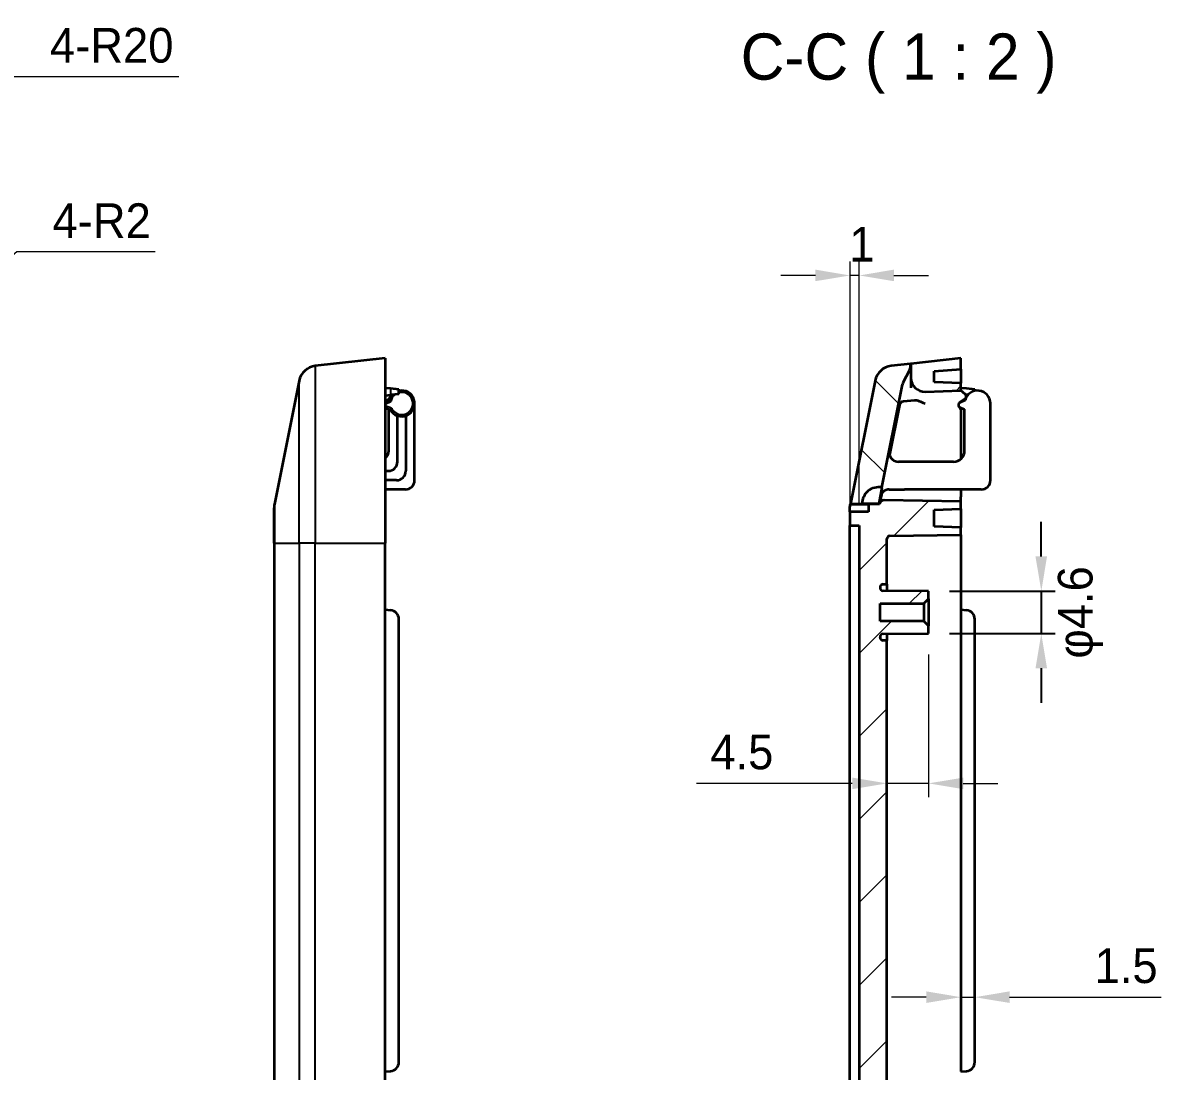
# Model space of a CAD drawing. Header units: millimetres. Extents: x 22 to 2984, y 12 to 577.
# Drawn here: x 1652.3 to 1775.8, y 348.3 to 461.7 of the extents above; entities that cross this region are included whole.
import ezdxf

# ---------------------------------------------------------------- set-up
doc = ezdxf.new("R2010")
doc.units = ezdxf.units.MM
doc.header["$LTSCALE"] = 1.5
doc.layers.get('Defpoints').update_dxf_attribs({"lineweight": 25})
for name, color, linetype, lineweight in [('AM_5', 3, 'Continuous', 25), ('Dimension (ISO)', 7, 'Continuous', 18), ('Symbol (ISO)', 7, 'Continuous', 18), ('Visible (ISO)', 7, 'Continuous', 35), ('Visible Narrow (ISO)', 7, 'Continuous', 25)]:
    doc.layers.add(name, color=color, linetype=linetype, lineweight=lineweight)
doc.layers.add('Hatch (ISO)', color=1, linetype='Continuous', lineweight=18, true_color=0xff0000)
doc.styles.add('Note Text (TK)', font='MS PGothic.ttf')
doc.dimstyles.new('Default - Method 1b (TK)', dxfattribs={"dimscale": 1.5, "dimtxt": 2.5, "dimasz": 2.5, "dimexe": 1, "dimexo": 1.5, "dimgap": 1, "dimtad": 1, "dimtoh": 1, "dimrnd": 1e-08, "dimdsep": 46, "dimtxsty": 'Note Text (TK)', "dimcen": 0.09, "dimdle": 5, "dimclrd": 100, "dimclre": 100, "dimclrt": 7, "dimadec": 1, "dimazin": 1, "dimtfac": 1, "dimtmove": 0, "dimatfit": 3, "dimfxl": 1, "dimtolj": 1, "dimlwd": -1, "dimlwe": -1, "dimarcsym": 0})
doc.dimstyles.get("Standard").update_dxf_attribs({"dimtxt": 0.18, "dimasz": 0.18, "dimexe": 0.18, "dimexo": 0.0625, "dimgap": 0.09, "dimtad": 0, "dimtih": 1, "dimtoh": 1, "dimdec": 4, "dimzin": 0, "dimdsep": 46, "dimtxsty": 'Standard', "dimcen": 0.09, "dimadec": 0, "dimazin": 0, "dimtfac": 1, "dimtdec": 4, "dimtofl": 0, "dimtmove": 0, "dimatfit": 3, "dimfxl": 1, "dimtolj": 1, "dimtzin": 0, "dimarcsym": 0})
doc.dimstyles.new('Standard$0', dxfattribs={"dimtxt": 0.18, "dimasz": 0.18, "dimexe": 0.18, "dimexo": 0.0625, "dimgap": 0.09, "dimtad": 0, "dimtih": 1, "dimtoh": 1, "dimdec": 4, "dimzin": 0, "dimdsep": 46, "dimtxsty": 'Standard', "dimcen": 0.09, "dimadec": 0, "dimazin": 0, "dimtfac": 1, "dimtdec": 4, "dimtofl": 0, "dimtmove": 0, "dimatfit": 3, "dimfxl": 1, "dimtolj": 1, "dimtzin": 0, "dimarcsym": 0})

# ---------------------------------------------------------------- blocks, each defined once
blk = doc.blocks.new('*D45')
at = {"layer": 'Defpoints', "color": 0, "transparency": 16777216}
for p in [(1615.68, 406.59), (1614.15, 405.3)]:
    blk.add_point(p, dxfattribs=at)
at = {"layer": 'Dimension (ISO)', "color": 100, "transparency": 16777216}
for p, q in [((1651.67, 436.92), (1618.55, 409.01)), ((1666.64, 436.92), (1651.67, 436.92))]:
    blk.add_line(p, q, dxfattribs=at)
blk.add_solid([(1618.15, 409.49), (1618.95, 408.53), (1615.68, 406.59)], dxfattribs=at)
at = {"layer": 'Dimension (ISO)', "color": 7, "transparency": 16777216, "insert": (1655.52, 440.29), "char_height": 3.75, "attachment_point": 4, "style": 'Note Text (TK)'}
blk.add_mtext('\\A1;4-R2', dxfattribs=at)
blk = doc.blocks.new('*D46')
at = {"layer": 'Defpoints', "color": 0, "transparency": 16777216}
for p in [(1625.57, 421.89), (1614.25, 405.4)]:
    blk.add_point(p, dxfattribs=at)
at = {"layer": 'Dimension (ISO)', "color": 100, "transparency": 16777216}
for p, q in [((1648.88, 455.86), (1627.69, 424.98)), ((1669.18, 455.86), (1648.88, 455.86))]:
    blk.add_line(p, q, dxfattribs=at)
blk.add_solid([(1627.18, 425.34), (1628.21, 424.63), (1625.57, 421.89)], dxfattribs=at)
at = {"layer": 'Dimension (ISO)', "color": 7, "transparency": 16777216, "insert": (1655.24, 459.24), "char_height": 3.75, "attachment_point": 4, "style": 'Note Text (TK)'}
blk.add_mtext('\\A1;4-R20', dxfattribs=at)
blk = doc.blocks.new('*D47')
at = {"layer": 'Defpoints', "color": 0, "transparency": 16777216}
for p in [(1741.78, 434.36), (1741.78, 407.3), (1742.78, 407.3)]:
    blk.add_point(p, dxfattribs=at)
at = {"layer": 'Dimension (ISO)', "color": 100, "transparency": 16777216}
for p, q in [((1741.78, 409.55), (1741.78, 435.86)), ((1742.78, 409.55), (1742.78, 435.86)), ((1738.03, 434.36), (1734.28, 434.36)), ((1742.78, 434.36), (1741.78, 434.36)), ((1746.53, 434.36), (1750.28, 434.36))]:
    blk.add_line(p, q, dxfattribs=at)
for points in [[(1738.03, 434.99), (1738.03, 433.74), (1741.78, 434.36)], [(1746.53, 434.99), (1746.53, 433.74), (1742.78, 434.36)]]:
    blk.add_solid(points, dxfattribs=at)
at = {"layer": 'Dimension (ISO)', "color": 7, "transparency": 16777216, "insert": (1741.71, 437.74), "char_height": 3.75, "attachment_point": 4, "style": 'Note Text (TK)'}
blk.add_mtext('\\A1;1', dxfattribs=at)
blk = doc.blocks.new('*D48')
at = {"layer": 'Defpoints', "color": 0, "transparency": 16777216}
for p in [(1750.28, 395.6), (1745.78, 379.4), (1745.78, 376.57)]:
    blk.add_point(p, dxfattribs=at)
at = {"layer": 'Dimension (ISO)', "color": 100, "transparency": 16777216}
for p, q in [((1750.28, 393.35), (1750.28, 377.9)), ((1742.03, 379.4), (1725.17, 379.4)), ((1750.28, 379.4), (1745.78, 379.4)), ((1754.03, 379.4), (1757.78, 379.4))]:
    blk.add_line(p, q, dxfattribs=at)
for points in [[(1742.03, 380.02), (1742.03, 378.77), (1745.78, 379.4)], [(1754.03, 380.02), (1754.03, 378.77), (1750.28, 379.4)]]:
    blk.add_solid(points, dxfattribs=at)
at = {"layer": 'Dimension (ISO)', "color": 7, "transparency": 16777216, "insert": (1726.67, 382.77), "char_height": 3.75, "attachment_point": 4, "style": 'Note Text (TK)'}
blk.add_mtext('\\A1;4.5', dxfattribs=at)
blk = doc.blocks.new('*D49')
at = {"layer": 'Defpoints', "color": 0, "transparency": 16777216}
for p in [(1755.28, 356.26), (1753.78, 353.03), (1755.28, 353.03)]:
    blk.add_point(p, dxfattribs=at)
at = {"layer": 'Dimension (ISO)', "color": 100, "transparency": 16777216}
for p, q in [((1750.03, 356.26), (1746.28, 356.26)), ((1753.78, 356.26), (1755.28, 356.26)), ((1759.03, 356.26), (1775.44, 356.26))]:
    blk.add_line(p, q, dxfattribs=at)
for points in [[(1750.03, 356.89), (1750.03, 355.64), (1753.78, 356.26)], [(1759.03, 356.89), (1759.03, 355.64), (1755.28, 356.26)]]:
    blk.add_solid(points, dxfattribs=at)
at = {"layer": 'Dimension (ISO)', "color": 7, "transparency": 16777216, "insert": (1768.23, 359.64), "char_height": 3.75, "attachment_point": 4, "style": 'Note Text (TK)'}
blk.add_mtext('\\A1;1.5', dxfattribs=at)
blk = doc.blocks.new('*D111')
at = {"layer": 'AM_5', "color": 100, "transparency": 16777216}
for p, q in [((1762.47, 403.95), (1762.47, 407.7)), ((1752.53, 400.2), (1763.97, 400.2)), ((1762.47, 400.2), (1762.47, 395.6)), ((1752.53, 395.6), (1763.97, 395.6)), ((1762.47, 391.85), (1762.47, 388.1))]:
    blk.add_line(p, q, dxfattribs=at)
for points in [[(1761.84, 403.95), (1763.09, 403.95), (1762.47, 400.2)], [(1761.84, 391.85), (1763.09, 391.85), (1762.47, 395.6)]]:
    blk.add_solid(points, dxfattribs=at)
at = {"layer": 'Defpoints', "color": 0, "transparency": 16777216}
for p in [(1750.28, 400.2), (1750.28, 395.6), (1762.47, 395.6)]:
    blk.add_point(p, dxfattribs=at)
at = {"layer": 'AM_5', "color": 7, "transparency": 16777216, "insert": (1766.7, 397.9), "char_height": 3.75, "attachment_point": 5, "rotation": 90, "style": 'Note Text (TK)'}
blk.add_mtext('\\A1;{\\fMS PGothic|b0|i0|c128|p50;φ}4.6', dxfattribs=at)
blk = doc.blocks.new('*D133')
at = {"color": 0, "linetype": 'ByBlock', "lineweight": -2, "transparency": 16777216}
for p, q in [((1536.88, 401.77), (1536.22, 400.1)), ((1538.68, 401.77), (1536.88, 401.77)), ((2455.07, 239.26), (2455.07, 248.48)), ((2456.87, 248.3), (2463.63, 248.3)), ((2480.47, 248.3), (2473.71, 248.3)), ((2482.27, 239.26), (2482.27, 248.48))]:
    blk.add_line(p, q, dxfattribs=at)
at = {"color": 0, "lineweight": -2, "transparency": 16777216}
for p, q in [((1534.16, 395.1), (1534.34, 395.1)), ((1534.25, 395.01), (1534.25, 395.19))]:
    blk.add_line(p, q, dxfattribs=at)
at = {"color": 0, "transparency": 16777216}
for points in [[(1535.94, 400.21), (1536.5, 399.99), (1535.56, 398.42)], [(2456.87, 248.6), (2456.87, 248), (2455.07, 248.3)], [(2480.47, 248.6), (2480.47, 248), (2482.27, 248.3)]]:
    blk.add_solid(points, dxfattribs=at)
at = {"layer": 'Defpoints', "color": 0, "transparency": 16777216}
for p in [(1535.56, 398.42), (1532.94, 391.78), (2482.27, 248.3), (2455.07, 239.2), (2482.27, 239.2)]:
    blk.add_point(p, dxfattribs=at)
at = {"color": 0, "transparency": 16777216, "char_height": 1.8, "attachment_point": 5}
for s, insert in [('\\A1;∅7.1400', (1543.57, 401.77)), ('\\A1;27.2000', (2468.67, 248.3))]:
    blk.add_mtext(s, dxfattribs=dict(at, insert=insert))

msp = doc.modelspace()

# ---------------------------------------------------------------- hatches: boundary and pattern name
at = {"layer": 'Hatch (ISO)'}
h = msp.add_hatch(dxfattribs=at)
h.set_pattern_fill('ANSI31', color=256, scale=50.8, style=0)
h.set_pattern_definition([(45, (1381.25, -4), (-4.49013, 4.49013), [])])
edge = h.paths.add_edge_path()
edge.add_line((1742.77529, 292.38483), (1745.77529, 292.38483))
edge.add_line((1745.77529, 292.38483), (1745.77529, 394.85307))
edge.add_line((1745.77529, 394.85307), (1745.37712, 394.85098))
edge.add_ellipse((1745.37529, 395.20098), major_axis=(0.00183, -0.35), ratio=1, start_angle=269.7, end_angle=360, ccw=False)
edge.add_line((1745.02529, 395.20098), (1745.02529, 395.22741))
edge.add_ellipse((1745.37529, 395.22741), major_axis=(-0.35, 0), ratio=1, start_angle=270.3, end_angle=360, ccw=False)
edge.add_line((1745.37346, 395.5774), (1750.27529, 395.60307))
edge.add_line((1750.27529, 395.60307), (1750.27529, 396.45307))
edge.add_line((1750.27529, 396.45307), (1749.77529, 396.95307))
edge.add_line((1749.77529, 396.95307), (1745.02529, 396.95307))
edge.add_line((1745.02529, 396.95307), (1745.02529, 398.85307))
edge.add_line((1745.02529, 398.85307), (1749.77529, 398.85307))
edge.add_line((1749.77529, 398.85307), (1750.27529, 399.35307))
edge.add_line((1750.27529, 399.35307), (1750.27529, 400.20307))
edge.add_line((1750.27529, 400.20307), (1745.37346, 400.22873))
edge.add_ellipse((1745.37529, 400.57873), major_axis=(-0.00183, -0.35), ratio=1, start_angle=270.3, end_angle=360, ccw=False)
edge.add_line((1745.02529, 400.57873), (1745.02529, 400.60516))
edge.add_ellipse((1745.37529, 400.60516), major_axis=(-0.35, 0), ratio=1, start_angle=269.7, end_angle=360, ccw=False)
edge.add_line((1745.37712, 400.95515), (1745.77529, 400.95307))
edge.add_line((1745.77529, 400.95307), (1745.77529, 405.86862))
edge.add_ellipse((1746.07529, 405.86862), major_axis=(-0.3, 0), ratio=1, start_angle=271, end_angle=360, ccw=False)
edge.add_line((1746.07005, 406.16857), (1753.77529, 406.30307))
edge.add_line((1753.77529, 406.30307), (1753.77529, 407.10307))
edge.add_line((1753.77529, 407.10307), (1750.87529, 407.20434))
edge.add_line((1750.87529, 407.20434), (1750.87529, 409.0018))
edge.add_line((1750.87529, 409.0018), (1753.77529, 409.10307))
edge.add_line((1753.77529, 409.10307), (1753.77529, 409.90307))
edge.add_line((1753.77529, 409.90307), (1745.48427, 410.04779))
edge.add_ellipse((1745.47554, 409.54787), major_axis=(0.00873, 0.49992), ratio=1, start_angle=0, end_angle=79.6900675)
edge.add_line((1744.98525, 409.64592), (1744.97552, 409.59726))
edge.add_line((1744.97552, 409.59726), (1743.77529, 409.59726))
edge.add_line((1743.77529, 409.59726), (1743.77529, 408.79726))
edge.add_line((1743.77529, 408.79726), (1741.77529, 408.79726))
edge.add_line((1741.77529, 408.79726), (1741.77529, 407.30307))
edge.add_line((1741.77529, 407.30307), (1742.77529, 407.30307))
edge.add_line((1742.77529, 407.30307), (1742.77529, 292.38483))
edge = h.paths.add_edge_path()
edge.add_line((1742.77529, 271.85523), (1745.77529, 271.85523))
edge.add_line((1745.77529, 271.85523), (1745.77529, 274.85307))
edge.add_line((1745.77529, 274.85307), (1745.37712, 274.85098))
edge.add_ellipse((1745.37529, 275.20098), major_axis=(0.00183, -0.35), ratio=1, start_angle=269.7, end_angle=360, ccw=False)
edge.add_line((1745.02529, 275.20098), (1745.02529, 275.22741))
edge.add_ellipse((1745.37529, 275.22741), major_axis=(-0.35, 0), ratio=1, start_angle=270.3, end_angle=360, ccw=False)
edge.add_line((1745.37346, 275.5774), (1750.27529, 275.60307))
edge.add_line((1750.27529, 275.60307), (1750.27529, 276.45307))
edge.add_line((1750.27529, 276.45307), (1749.77529, 276.95307))
edge.add_line((1749.77529, 276.95307), (1745.02529, 276.95307))
edge.add_line((1745.02529, 276.95307), (1745.02529, 278.85307))
edge.add_line((1745.02529, 278.85307), (1749.77529, 278.85307))
edge.add_line((1749.77529, 278.85307), (1750.27529, 279.35307))
edge.add_line((1750.27529, 279.35307), (1750.27529, 280.20307))
edge.add_line((1750.27529, 280.20307), (1745.37346, 280.22873))
edge.add_ellipse((1745.37529, 280.57873), major_axis=(-0.00183, -0.35), ratio=1, start_angle=270.3, end_angle=360, ccw=False)
edge.add_line((1745.02529, 280.57873), (1745.02529, 280.60516))
edge.add_ellipse((1745.37529, 280.60516), major_axis=(-0.35, 0), ratio=1, start_angle=269.7, end_angle=360, ccw=False)
edge.add_line((1745.37712, 280.95515), (1745.77529, 280.95307))
edge.add_line((1745.77529, 280.95307), (1745.77529, 292.38483))
edge.add_line((1745.77529, 292.38483), (1742.77529, 292.38483))
edge.add_line((1742.77529, 292.38483), (1742.77529, 271.85523))
edge = h.paths.add_edge_path()
edge.add_line((1750.87529, 424.00028), (1753.77529, 424.20307))
edge.add_line((1753.77529, 424.20307), (1753.77529, 425.40307))
edge.add_line((1753.77529, 425.40307), (1748.37529, 424.80307))
edge.add_line((1748.37529, 424.80307), (1748.37529, 423.26779))
edge.add_ellipse((1749.87529, 423.26779), major_axis=(-1.5, 0), ratio=1, start_angle=0, end_angle=92)
edge.add_line((1749.92764, 421.76871), (1753.77529, 421.90307))
edge.add_line((1753.77529, 421.90307), (1753.77529, 422.70307))
edge.add_line((1753.77529, 422.70307), (1750.87529, 422.80434))
edge.add_line((1750.87529, 422.80434), (1750.87529, 424.00028))
edge = h.paths.add_edge_path()
edge.add_line((1741.97529, 271.85523), (1741.97529, 270.40307))
edge.add_spline(control_points=[(1741.97529, 270.40307), (1741.97529, 266.67193), (1744.48848, 253.56374)], knot_values=[1.702583984, 1.702583984, 1.702583984, 3.405167969, 3.405167969, 3.405167969], weights=[2.256596381, 2.256596381, 1], degree=2, periodic=0)
edge.add_spline(control_points=[(1744.48848, 253.56374), (1744.51498, 253.42553), (1744.55573, 253.29009), (1744.69738, 252.93637), (1744.86059, 252.68175), (1745.20946, 252.31953), (1745.45668, 252.14773), (1745.84874, 251.98022), (1746.04168, 251.92695), (1746.22878, 251.90542)], knot_values=[0.94861675, 0.94861675, 0.94861675, 0.94861675, 0.987314738, 0.987314738, 1.062924081, 1.062924081, 1.138186643, 1.138186643, 1.190827977, 1.190827977, 1.190827977, 1.190827977], degree=3, periodic=0)
edge.add_spline(control_points=[(1746.22878, 251.90542), (1749.9156, 251.48107), (1753.77529, 251.03815)], knot_values=[0, 0, 0, 0.759617994, 0.759617994, 0.759617994], weights=[1, 1.000245311, 1], degree=2, periodic=0)
edge.add_line((1753.77529, 251.03815), (1753.77529, 252.28016))
edge.add_line((1753.77529, 252.28016), (1750.87529, 252.49061))
edge.add_line((1750.87529, 252.49061), (1750.87529, 254.25832))
edge.add_line((1750.87529, 254.25832), (1753.77529, 254.36437))
edge.add_line((1753.77529, 254.36437), (1753.77529, 255.2303))
edge.add_spline(control_points=[(1753.77529, 255.2303), (1750.72778, 255.58682), (1747.82053, 255.92858)], knot_values=[0.000123719, 0.000123719, 0.000123719, 0.599682744, 0.599682744, 0.599682744], weights=[1.000000103, 1.00024917, 1], degree=2, periodic=0)
edge.add_spline(control_points=[(1747.82053, 255.92858), (1747.79309, 255.93181), (1747.76483, 255.93967), (1747.70677, 255.96452), (1747.66994, 255.9902), (1747.61699, 256.045), (1747.59191, 256.08419), (1747.56996, 256.139), (1747.56358, 256.16031), (1747.55948, 256.18203)], knot_values=[0.003186036, 0.003186036, 0.003186036, 0.003186036, 0.010905176, 0.010905176, 0.022131345, 0.022131345, 0.033764269, 0.033764269, 0.03984248, 0.03984248, 0.03984248, 0.03984248], degree=3, periodic=0)
edge.add_spline(control_points=[(1747.55948, 256.18203), (1747.36662, 257.20424), (1747.19982, 258.10451)], knot_values=[0, 0, 0, 0.128888422, 0.128888422, 0.128888422], weights=[1, 1.018484472, 1.032540692], degree=2, periodic=0)
edge.add_line((1747.19982, 258.10451), (1746.51125, 258.10812))
edge.add_spline(control_points=[(1746.51125, 258.10812), (1746.47064, 258.10833), (1746.43029, 258.11469), (1746.3529, 258.13928), (1746.31629, 258.15736), (1746.24031, 258.21049), (1746.20382, 258.2484), (1746.14751, 258.33595), (1746.12818, 258.38473), (1746.11875, 258.43584)], knot_values=[-0.055587264, -0.055587264, -0.055587264, -0.055587264, -0.043406426, -0.043406426, -0.031228274, -0.031228274, -0.015593458, -0.015593458, 0, 0, 0, 0], degree=3, periodic=0)
edge.add_spline(control_points=[(1746.11875, 258.43584), (1746.1036, 258.51791), (1746.08866, 258.59903)], knot_values=[0.044692137, 0.044692137, 0.044692137, 0.056305667, 0.056305667, 0.056305667], weights=[1.01081418, 1.012144534, 1.013436061], degree=2, periodic=0)
edge.add_spline(control_points=[(1746.08866, 258.59903), (1746.08169, 258.63691), (1746.08024, 258.67559), (1746.08847, 258.75219), (1746.09811, 258.78969), (1746.1331, 258.87329), (1746.16243, 258.91696), (1746.23633, 258.99074), (1746.28024, 259.0201), (1746.37692, 259.06038), (1746.42879, 259.07089), (1746.48121, 259.07116)], knot_values=[-0.070170101, -0.070170101, -0.070170101, -0.070170101, -0.058614052, -0.058614052, -0.047056704, -0.047056704, -0.03142137, -0.03142137, -0.01572642, -0.01572642, 0, 0, 0, 0], degree=3, periodic=0)
edge.add_line((1746.48121, 259.07116), (1752.57529, 259.10307))
edge.add_line((1752.57529, 259.10307), (1752.57529, 260.60307))
edge.add_line((1752.57529, 260.60307), (1752.07529, 260.60307))
edge.add_line((1752.07529, 260.60307), (1752.07529, 260.65307))
edge.add_line((1752.07529, 260.65307), (1750.17529, 260.65307))
edge.add_line((1750.17529, 260.65307), (1750.17529, 260.90307))
edge.add_line((1750.17529, 260.90307), (1748.97529, 260.90307))
edge.add_line((1748.97529, 260.90307), (1748.97529, 260.65307))
edge.add_line((1748.97529, 260.65307), (1747.07529, 260.65307))
edge.add_line((1747.07529, 260.65307), (1747.07529, 260.90307))
edge.add_line((1747.07529, 260.90307), (1745.27529, 260.90307))
edge.add_line((1745.27529, 260.90307), (1744.47529, 264.90307))
edge.add_line((1744.47529, 264.90307), (1747.07529, 264.90307))
edge.add_line((1747.07529, 264.90307), (1747.07529, 265.15307))
edge.add_line((1747.07529, 265.15307), (1748.97529, 265.15307))
edge.add_line((1748.97529, 265.15307), (1748.97529, 264.90307))
edge.add_line((1748.97529, 264.90307), (1750.17529, 264.90307))
edge.add_line((1750.17529, 264.90307), (1750.17529, 265.15307))
edge.add_line((1750.17529, 265.15307), (1752.07529, 265.15307))
edge.add_line((1752.07529, 265.15307), (1752.07529, 265.20307))
edge.add_line((1752.07529, 265.20307), (1752.57529, 265.20307))
edge.add_line((1752.57529, 265.20307), (1752.57529, 266.70307))
edge.add_line((1752.57529, 266.70307), (1745.17319, 266.74183))
edge.add_ellipse((1745.17529, 267.14182), major_axis=(-0.00209, -0.39999), ratio=1, start_angle=270.3, end_angle=360, ccw=False)
edge.add_line((1744.77529, 267.14182), (1744.77529, 267.29102))
edge.add_ellipse((1745.17529, 267.29102), major_axis=(-0.4, 0), ratio=1, start_angle=270.3, end_angle=360, ccw=False)
edge.add_line((1745.17319, 267.69101), (1745.77529, 267.69417))
edge.add_line((1745.77529, 267.69417), (1745.77529, 271.85523))
edge.add_line((1745.77529, 271.85523), (1742.77529, 271.85523))
edge.add_line((1742.77529, 271.85523), (1741.97529, 271.85523))
h = msp.add_hatch(dxfattribs=at)
h.set_pattern_fill('ANSI31', color=256, scale=50.8, angle=90.0002105, style=0)
h.set_pattern_definition([(135.0002, (1381.25, -4), (-4.49011, -4.490145), [])])
edge = h.paths.add_edge_path()
edge.add_line((1745.23655, 411.41231), (1747.46718, 422.56549))
edge.add_ellipse((1748.44776, 422.36937), major_axis=(-0.98058, 0.19612), ratio=1, start_angle=343.7736998, end_angle=360, ccw=False)
edge.add_line((1747.56105, 422.83168), (1748.21201, 424.08024))
edge.add_ellipse((1747.32529, 424.54255), major_axis=(0.88672, -0.46231), ratio=1, start_angle=0, end_angle=27.5362327)
edge.add_line((1748.32529, 424.54255), (1748.32529, 424.79751))
edge.add_line((1748.32529, 424.79751), (1746.22878, 424.56457))
edge.add_ellipse((1746.44964, 422.5768), major_axis=(-0.22086, 1.98777), ratio=1, start_angle=0, end_angle=72.3498758)
edge.add_line((1744.48848, 422.96903), (1741.82413, 409.64726))
edge.add_line((1741.82413, 409.64726), (1743.08354, 409.64726))
edge.add_ellipse((1744.88354, 409.64726), major_axis=(-1.8, 0), ratio=1, start_angle=258.6900675, end_angle=360, ccw=False)

# ---------------------------------------------------------------- linework, layer by layer
at = {"layer": 'Visible (ISO)'}
for p, q in [((1691.48592, 425.40307), (1683.93941, 424.56457)), ((1691.48592, 425.40307), (1691.48592, 405.40307)), ((1748.32529, 424.79751), (1746.22878, 424.56457)), ((1748.37529, 424.80307), (1748.32529, 424.79751)), ((1748.32529, 424.54255), (1748.32529, 424.79751)), ((1753.77529, 425.40307), (1748.37529, 424.80307)), ((1748.37529, 424.80307), (1748.37529, 423.26779)), ((1753.77529, 424.20307), (1753.77529, 425.40307)), ((1747.56105, 422.83168), (1748.21201, 424.08024)), ((1750.87529, 424.00028), (1753.77529, 424.20307)), ((1750.87529, 422.80434), (1750.87529, 424.00028)), ((1753.77529, 424.20307), (1753.77529, 422.70307)), ((1682.19911, 422.96903), (1679.52476, 409.59726)), ((1691.48592, 422.20307), (1692.07308, 422.1517)), ((1744.48848, 422.96903), (1741.82413, 409.64726)), ((1745.23655, 411.41231), (1747.46718, 422.56549)), ((1748.37529, 423.26779), (1748.37529, 422.20342)), ((1753.77529, 422.70307), (1750.87529, 422.80434)), ((1753.77529, 421.90307), (1753.77529, 422.70307)), ((1753.77529, 422.20307), (1754.36244, 422.1517)), ((1691.48592, 421.37845), (1692.07308, 421.42982)), ((1691.93788, 421.0259), (1691.48592, 420.70307)), ((1692.07308, 422.1517), (1692.98592, 422.07184)), ((1692.98592, 421.50969), (1692.07308, 421.42982)), ((1692.98592, 421.50969), (1692.98592, 422.07184)), ((1749.92764, 421.76871), (1753.77529, 421.90307)), ((1753.62529, 420.59593), (1754.22725, 421.0259)), ((1754.24811, 421.49779), (1753.77529, 421.90307)), ((1754.30962, 421.4252), (1754.36244, 421.42982)), ((1754.36244, 422.1517), (1755.27529, 422.07184)), ((1754.53986, 421.44534), (1754.36244, 421.42982)), ((1755.27529, 421.87055), (1755.27529, 422.07184)), ((1691.93592, 420.87388), (1691.48592, 420.65982)), ((1691.48592, 420.03482), (1692.05826, 419.83012)), ((1691.88592, 415.40307), (1691.88592, 419.89176)), ((1694.68592, 412.20307), (1694.68592, 420.50307)), ((1747.11865, 420.3129), (1746.0465, 414.95215)), ((1748.76321, 420.84617), (1747.55372, 420.71178)), ((1753.62529, 420.59593), (1753.62529, 420.58161)), ((1753.62529, 420.1031), (1753.62529, 420.03878)), ((1754.22529, 420.87388), (1753.67741, 420.61327)), ((1753.70524, 420.05988), (1754.17529, 419.89176)), ((1753.77529, 420.70307), (1753.77529, 420.65982)), ((1753.77529, 420.03482), (1753.77529, 419.84513)), ((1753.77529, 419.84513), (1753.77529, 414.50864)), ((1754.17529, 415.40307), (1754.17529, 419.89176)), ((1756.97529, 412.20307), (1756.97529, 420.50307)), ((1692.83592, 414.20307), (1692.83592, 419.17736)), ((1693.73592, 419.17736), (1693.73592, 413.20307)), ((1747.35818, 414.20307), (1747.0145, 414.20307)), ((1748.28469, 414.20307), (1747.35818, 414.20307)), ((1752.97529, 414.20307), (1748.28469, 414.20307)), ((1691.48592, 413.20307), (1691.83592, 413.20307)), ((1692.73592, 412.20307), (1691.48592, 412.20307)), ((1693.68592, 411.20307), (1691.48592, 411.20307)), ((1745.23655, 411.41231), (1744.88354, 409.64726)), ((1746.0145, 411.20307), (1746.75818, 411.20307)), ((1746.75818, 411.20307), (1747.68469, 411.20307)), ((1755.97529, 411.20307), (1747.68469, 411.20307)), ((1753.77529, 411.20307), (1753.77529, 410.40299)), ((1745.18453, 410.64229), (1744.98525, 409.64592)), ((1745.21747, 410.807), (1745.18453, 410.64229)), ((1753.77529, 409.90307), (1745.48427, 410.04779)), ((1753.77529, 409.90307), (1753.77529, 410.40299)), ((1753.77529, 409.10307), (1753.77529, 409.90307)), ((1679.48592, 405.40307), (1679.48592, 409.20503)), ((1741.77529, 408.79726), (1741.77529, 409.20503)), ((1743.77529, 408.79726), (1741.77529, 408.79726)), ((1741.77529, 408.79726), (1741.77529, 407.30307)), ((1741.82413, 409.64726), (1741.81413, 409.59726)), ((1741.81413, 409.59726), (1743.77529, 409.59726)), ((1741.82413, 409.64726), (1743.08354, 409.64726)), ((1744.88354, 409.64726), (1743.08354, 409.64726)), ((1744.97552, 409.59726), (1743.77529, 409.59726)), ((1743.77529, 409.59726), (1743.77529, 408.79726)), ((1744.98525, 409.64592), (1744.97552, 409.59726)), ((1750.87529, 409.0018), (1753.77529, 409.10307)), ((1750.87529, 407.20434), (1750.87529, 409.0018)), ((1753.77529, 409.10307), (1753.77529, 407.10307)), ((1741.77529, 407.30307), (1742.77529, 407.30307)), ((1741.77529, 405.30307), (1741.77529, 407.30307)), ((1742.77529, 407.30307), (1742.77529, 292.38483)), ((1746.07005, 406.16857), (1753.77529, 406.30307)), ((1753.77529, 407.10307), (1750.87529, 407.20434)), ((1753.77529, 406.30307), (1753.77529, 407.10307)), ((1753.77529, 406.30307), (1753.77529, 405.40307)), ((1679.48592, 405.40307), (1679.48592, 270.40307)), ((1691.48592, 270.40307), (1691.48592, 405.40307)), ((1741.77529, 271.85523), (1741.77529, 405.30307)), ((1745.77529, 400.95307), (1745.77529, 405.86862)), ((1753.77529, 405.40307), (1753.77529, 398.20307)), ((1745.02529, 400.57873), (1745.02529, 400.60516)), ((1750.27529, 400.20307), (1745.37346, 400.22873)), ((1745.37712, 400.95515), (1745.77529, 400.95307)), ((1745.77529, 400.95307), (1745.77529, 400.22663)), ((1750.27529, 399.35307), (1750.27529, 400.20307)), ((1745.02529, 396.95307), (1745.02529, 398.85307)), ((1745.02529, 398.85307), (1749.77529, 398.85307)), ((1749.77529, 398.85307), (1750.27529, 399.35307)), ((1749.77529, 398.85307), (1749.77529, 396.95307)), ((1750.27529, 399.35307), (1750.27529, 396.45307)), ((1691.48592, 398.20307), (1692.07308, 398.1517)), ((1753.77529, 398.20307), (1754.36244, 398.1517)), ((1753.77529, 398.20307), (1753.77529, 348.20307)), ((1692.98592, 349.25063), (1692.98592, 397.1555)), ((1749.77529, 396.95307), (1745.02529, 396.95307)), ((1750.27529, 396.45307), (1749.77529, 396.95307)), ((1750.27529, 395.60307), (1750.27529, 396.45307)), ((1755.27529, 349.25063), (1755.27529, 397.1555)), ((1745.02529, 395.20098), (1745.02529, 395.22741)), ((1745.37346, 395.5774), (1750.27529, 395.60307)), ((1745.77529, 395.57951), (1745.77529, 394.85307)), ((1745.77529, 394.85307), (1745.37712, 394.85098)), ((1745.77529, 292.38483), (1745.77529, 394.85307)), ((1691.48592, 348.20307), (1692.07308, 348.25444)), ((1753.77529, 348.20307), (1754.36244, 348.25444))]:
    msp.add_line(p, q, dxfattribs=at)
for centre, radius, start, end in [((1684.16027, 422.5768), 2, 96.3401917, 168.6900675), ((1746.44964, 422.5768), 2, 96.3401917, 168.6900675), ((1747.32529, 424.54255), 1, 332.4637673, 0), ((1748.44776, 422.36937), 1, 152.4637673, 168.6900675), ((1749.87529, 423.26779), 1.5, 180, 272), ((1693.28592, 420.50307), 1.4, 137.6967903, 164.6411144), ((1691.76351, 421.27002), 0.3, 305.5376778, 31.1503726), ((1693.28592, 420.50307), 1.4, 208.7295891, 102.3736251), ((1755.57529, 420.50307), 1.4, 0, 164.6411144), ((1754.05287, 421.27002), 0.3, 305.5376778, 30.394112), ((1747.60894, 420.21484), 0.5, 96.3401917, 168.6900675), ((1753.80627, 420.34235), 0.3, 115.439262, 250.3199834), ((1753.57529, 419.84513), 0.2, 0, 75.5224878), ((1690.68592, 415.40307), 1.2, 311.8103149, 0), ((1747.0145, 415.20307), 1, 168.6900675, 231.6729443), ((1752.97529, 415.40307), 1.2, 270, 0), ((1691.83592, 414.20307), 1, 270, 0), ((1747.0145, 415.20307), 1, 231.6729443, 270), ((1692.73592, 413.20307), 1, 270, 0), ((1693.68592, 412.20307), 1, 270, 0), ((1744.88354, 409.64726), 1.8, 78.6900675, 180), ((1746.0145, 410.20307), 1, 105.7071907, 168.6900675), ((1746.0145, 410.20307), 1, 90, 105.7071907), ((1755.97529, 412.20307), 1, 270, 0), ((1745.47554, 409.54787), 0.5, 89, 168.6900675), ((1681.48592, 409.20503), 2, 168.6900675, 180), ((1746.07529, 405.86862), 0.3, 91, 180), ((1745.37529, 400.60516), 0.35, 89.7, 180), ((1745.37529, 400.57873), 0.35, 180, 269.7), ((1691.98592, 397.1555), 1, 0, 85), ((1754.27529, 397.1555), 1, 0, 85), ((1745.37529, 395.22741), 0.35, 90.3, 180), ((1745.37529, 395.20098), 0.35, 180, 270.3), ((1691.98592, 349.25063), 1, 275, 0), ((1754.27529, 349.25063), 1, 275, 0)]:
    msp.add_arc(centre, radius, start, end, dxfattribs=at)
for points, knots in [([(1754.31164, 421.4218), (1754.2971, 421.4466), (1754.27897, 421.46907), (1754.25564, 421.49117), (1754.25193, 421.49452), (1754.24811, 421.49779)], [0.066975390662, 0.066975390662, 0.066975390662, 0.066975390662, 0.075177942997, 0.075177942997, 0.076674218343, 0.076674218343, 0.076674218343, 0.076674218343]), ([(1691.93592, 420.87388), (1691.93592, 420.87388), (1691.9395, 420.87087), (1691.95359, 420.85911), (1691.96422, 420.85027), (1691.99217, 420.82724), (1692.00974, 420.81287), (1692.04108, 420.78761), (1692.05366, 420.77756), (1692.0797, 420.75692), (1692.09315, 420.74636), (1692.10726, 420.73539), (1692.10785, 420.73493), (1692.10844, 420.73447)], [-0.03308857852, -0.03308857852, -0.03308857852, -0.03308857852, -0.02592091649, -0.02592091649, -0.01843021869, -0.01843021869, -0.01020831939, -0.01020831939, -0.00513826862, -0.00513826862, 0, 0, 0.00022473526, 0.00022473526, 0.00022473526, 0.00022473526]), ([(1692.20032, 419.99172), (1692.19983, 419.99118), (1692.19934, 419.99064), (1692.18819, 419.97835), (1692.17761, 419.96659), (1692.15704, 419.94357), (1692.14709, 419.93236), (1692.12128, 419.9031), (1692.10652, 419.88617), (1692.08272, 419.85867), (1692.07358, 419.84802), (1692.06137, 419.83377), (1692.05826, 419.83012), (1692.05826, 419.83012)], [-0.03267263267, -0.03267263267, -0.03267263267, -0.03267263267, -0.03245436927, -0.03245436927, -0.02770734166, -0.02770734166, -0.02300236329, -0.02300236329, -0.01490412507, -0.01490412507, -0.00733264416, -0.00733264416, 0, 0, 0, 0]), ([(1749.89068, 420.4674), (1749.69398, 420.55982), (1749.48327, 420.65922), (1749.18964, 420.77164), (1749.09544, 420.80305), (1748.91945, 420.84411), (1748.83775, 420.8543), (1748.7638, 420.84624), (1748.76351, 420.8462), (1748.76321, 420.84617)], [0, 0, 0, 0, 0.0652072894, 0.0652072894, 0.0978109341, 0.0978109341, 0.1304145789, 0.1304145789, 0.1305441172, 0.1305441172, 0.1305441172, 0.1305441172])]:
    msp.add_open_spline(points, degree=3, knots=knots, dxfattribs=at)
msp.add_open_spline([(1741.77529, 409.20503), (1741.77529, 409.31638), (1741.78454, 409.4493), (1741.81413, 409.59726)], degree=3, dxfattribs=at)
at = {"layer": 'Visible Narrow (ISO)'}
for p, q in [((1683.93941, 424.56457), (1683.93941, 405.40307)), ((1682.19911, 405.40307), (1682.19911, 422.96903)), ((1692.07308, 422.1517), (1692.07308, 421.42982)), ((1691.48592, 420.43835), (1692.10844, 420.73447)), ((1692.20032, 419.99172), (1691.48592, 420.24723)), ((1679.52476, 409.59726), (1679.52476, 405.40307)), ((1679.52476, 405.40307), (1679.48592, 405.40307)), ((1679.52476, 270.40307), (1679.52476, 405.40307)), ((1679.52476, 405.40307), (1682.19911, 405.40307)), ((1682.19911, 405.40307), (1682.19911, 270.40307)), ((1683.93941, 405.40307), (1682.19911, 405.40307)), ((1683.93941, 270.40307), (1683.93941, 405.40307)), ((1683.93941, 405.40307), (1691.48592, 405.40307))]:
    msp.add_line(p, q, dxfattribs=at)
for start, end in [(125.9691287, 168.8817899), (205.2218208, 104.4775122)]:
    msp.add_arc((1693.28592, 420.50307), 1.2, start, end, dxfattribs=at)

# ---------------------------------------------------------------- texts
at = {"layer": 'Symbol (ISO)', "color": 7, "insert": (1729.95565, 454.03916), "char_height": 5, "attachment_point": 7, "style": 'Note Text (TK)'}
msp.add_mtext('C-C ( 1 : 2 )', dxfattribs=at)

# ---------------------------------------------------------------- dimensions: what is measured, and where the dimension line sits
dim = msp.add_diameter_dim_2p(p1=(1532.94111, 391.78229), p2=(1535.56205, 398.42385), dimstyle='Standard', override={"dimtxt": 1.8, "dimasz": 1.8, "dimarcsym": 1})
dim.commit()
dim.dimension.update_dxf_attribs({"geometry": '*D133', "text_midpoint": (1543.57353, 401.77253), "dimtype": 163})
dim = msp.add_linear_dim(base=(2482.27299, 248.29525), p1=(2455.07299, 239.19758), p2=(2482.27299, 239.19758), dimstyle='Standard$0', override={"dimtxt": 1.8, "dimasz": 1.8, "dimarcsym": 1})
dim.commit()
dim.dimension.update_dxf_attribs({"geometry": '*D133', "text_midpoint": (2468.67299, 248.29525)})
at = {"layer": 'AM_5'}
dim = msp.add_linear_dim(base=(1762.4694, 395.60307), p1=(1750.27529, 400.20307), p2=(1750.27529, 395.60307), angle=90, text='{\\fMS PGothic|b0|i0|c128|p50;φ}<>', dimstyle='Default - Method 1b (TK)', override={"dimtdec": 4, "dimtmove": 2, "dimtzin": 0}, dxfattribs=at)
dim.commit()
dim.dimension.update_dxf_attribs({"geometry": '*D111', "text_midpoint": (1766.70435, 397.90307), "dimtype": 160})
at = {"layer": 'Dimension (ISO)', "color": 100, "true_color": 0x00ff3f}
for center, mpoint, picture, middle in [((1614.25158, 405.40307), (1625.56946, 421.89263), '*D46', (1662.2079, 455.86193)), ((1614.15158, 405.30307), (1615.68093, 406.5919), '*D45', (1661.08125, 436.91793))]:
    dim = msp.add_radius_dim(center=center, mpoint=mpoint, text='4-<>', dimstyle='Default - Method 1b (TK)', override={"dimtih": 1, "dimdec": 2, "dimcen": 0, "dimtp": 0, "dimtm": 0, "dimtdec": 2, "dimtofl": 0}, dxfattribs=at)
    dim.commit()
    dim.dimension.update_dxf_attribs({"geometry": picture, "text_midpoint": middle, "dimtype": 164})
for base, p1, p2, override, picture, middle in [((1741.77529, 434.36206), (1742.77529, 407.30307), (1741.77529, 407.30307), {"dimtoh": 0, "dimdec": 2, "dimtp": 0, "dimtm": 0, "dimtdec": 2, "dimtofl": 1, "dimatfit": 1}, '*D47', (1742.27529, 434.36206)), ((1755.27529, 356.26018), (1753.77529, 353.02657), (1755.27529, 353.02657), {"dimtoh": 0, "dimdec": 2, "dimse1": 1, "dimse2": 1, "dimtp": 0, "dimtm": 0, "dimtdec": 2, "dimtofl": 1, "dimatfit": 1}, '*D49', (1771.08211, 356.26018))]:
    dim = msp.add_linear_dim(base=base, p1=p1, p2=p2, angle=180, dimstyle='Default - Method 1b (TK)', override=override, dxfattribs=at)
    dim.commit()
    dim.dimension.update_dxf_attribs({"geometry": picture, "text_midpoint": middle, "dimtype": 160})
dim = msp.add_linear_dim(base=(1745.77529, 379.39563), p1=(1750.27529, 395.60307), p2=(1745.77529, 376.56714), dimstyle='Default - Method 1b (TK)', override={"dimtoh": 0, "dimdec": 2, "dimse2": 1, "dimtp": 0, "dimtm": 0, "dimtdec": 2, "dimtofl": 1, "dimatfit": 1}, dxfattribs=at)
dim.commit()
dim.dimension.update_dxf_attribs({"geometry": '*D48', "text_midpoint": (1729.71279, 379.39563), "dimtype": 160})

doc.saveas('drawing.dxf')
